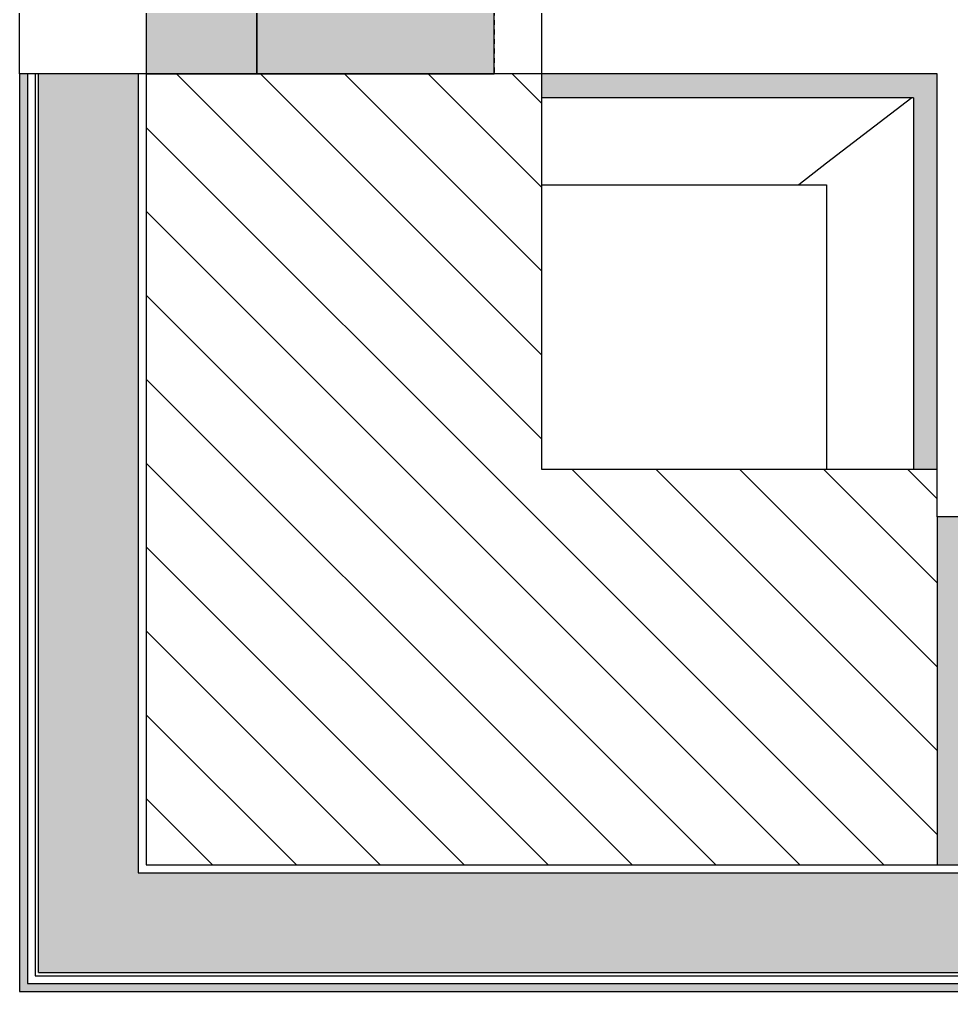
# Model space of a CAD drawing. Extents: x -5566 to 5867, y -120 to 4683.
# Drawn here: x -5015.5 to -4956.6, y 165 to 226.4 of the extents above; entities that cross this region are included whole.
import ezdxf

# ---------------------------------------------------------------- set-up
doc = ezdxf.new("R2010")
doc.units = 0
doc.linetypes.add('DASH', pattern=[0.6, 0.3, -0.3])
for name, color, linetype in [('A-GLAZ', 151, 'CONTINUOUS'), ('A-GLAZ-HDLN', 1, 'DASH'), ('A-WALL', 113, 'CONTINUOUS'), ('A-WALL-PATT', 111, 'CONTINUOUS'), ('I-WALL', 2, 'CONTINUOUS')]:
    doc.layers.add(name, color=color, linetype=linetype)
pattern_1 = [(315, (-4985, 4190.492), (2.6516504, 2.6516504), [])]
pattern_2 = [(270, (-4985, 4154.42), (121.444, -36.067), [0.168, -35.9]), (284.076, (-4971.506, 4172.458), (-0.000197, -36.066997), [8.773, -3486.506]), (284.076, (-4850.062, 4172.458), (-0.000197, -36.066997), [8.773, -3486.506]), (284.076, (-4728.619, 4172.458), (-0.000197, -36.066997), [8.773, -3486.506]), (284.076, (-4607.175, 4172.458), (-0.000197, -36.066997), [8.773, -3486.506]), (284.076, (-4485.731, 4172.458), (-0.000197, -36.066997), [8.773, -3486.506]), (284.076, (-4364.287, 4172.458), (-0.000197, -36.066997), [8.773, -3486.506]), (284.076, (-4242.844, 4172.458), (-0.000197, -36.066997), [8.773, -3486.506]), (295.046, (-4870.019, 4168.257), (1.8e-05, -36.067483), [15.268, -9738.336]), (295.046, (-4748.575, 4168.257), (1.8e-05, -36.067483), [15.268, -9738.336]), (295.046, (-4627.132, 4168.257), (1.8e-05, -36.067483), [15.268, -9738.336]), (295.046, (-4505.688, 4168.257), (2e-05, -36.067483), [15.268, -9738.336]), (295.046, (-4384.244, 4168.257), (2e-05, -36.067483), [15.268, -9738.336]), (295.046, (-4262.8, 4168.257), (2e-05, -36.067483), [15.268, -9738.336]), (295.046, (-4141.357, 4168.257), (2e-05, -36.067483), [15.268, -9738.336]), (295.046, (-4019.913, 4168.257), (2e-05, -36.067483), [15.268, -9738.336]), (295.046, (-3898.472, 4168.257), (2e-05, -36.067483), [15.268, -9738.336]), (295.046, (-3777.029, 4168.257), (2e-05, -36.067483), [15.268, -9738.336]), (295.046, (-3655.585, 4168.257), (2e-05, -36.067483), [15.268, -9738.336]), (295.046, (-3534.141, 4168.257), (2e-05, -36.067483), [15.268, -9738.336]), (295.046, (-3412.697, 4168.257), (2e-05, -36.067483), [15.268, -9738.336]), (295.046, (-3291.254, 4168.257), (2e-05, -36.067483), [15.268, -9738.336]), (295.046, (-3169.81, 4168.257), (2e-05, -36.067483), [15.268, -9738.336]), (295.046, (-3048.366, 4168.257), (2e-05, -36.067483), [15.268, -9738.336]), (295.046, (-2926.922, 4168.257), (2e-05, -36.067483), [15.268, -9738.336]), (295.046, (-2805.479, 4168.257), (2e-05, -36.067483), [15.268, -9738.336]), (295.046, (-2684.035, 4168.257), (2e-05, -36.067483), [15.268, -9738.336]), (295.046, (-2562.591, 4168.257), (2e-05, -36.067483), [15.268, -9738.336]), (295.046, (-2441.147, 4168.257), (1.8e-05, -36.067483), [15.268, -9738.336]), (295.046, (-2319.704, 4168.257), (1.8e-05, -36.067483), [15.268, -9738.336]), (295.046, (-2198.26, 4168.257), (1.8e-05, -36.067483), [15.268, -9738.336]), (295.046, (-2076.816, 4168.257), (1.8e-05, -36.067483), [15.268, -9738.336]), (295.046, (-1955.372, 4168.257), (1.8e-05, -36.067483), [15.268, -9738.336]), (295.046, (-1833.929, 4168.257), (1.8e-05, -36.067483), [15.268, -9738.336]), (295.046, (-1712.485, 4168.257), (1.8e-05, -36.067483), [15.268, -9738.336]), (295.046, (-1591.041, 4168.257), (1.8e-05, -36.067483), [15.268, -9738.336]), (295.046, (-1469.597, 4168.257), (1.8e-05, -36.067483), [15.268, -9738.336]), (295.046, (-1348.154, 4168.257), (1.8e-05, -36.067483), [15.268, -9738.336]), (295.046, (-1226.71, 4168.257), (1.8e-05, -36.067483), [15.268, -9738.336]), (295.046, (-1105.266, 4168.257), (1.8e-05, -36.067483), [15.268, -9738.336]), (295.046, (-983.822, 4168.257), (1.8e-05, -36.067483), [15.268, -9738.336]), (295.046, (-862.379, 4168.257), (1.8e-05, -36.067483), [15.268, -9738.336]), (322.435, (-4969.372, 4163.95), (0.00025, -36.06726), [14.83, -5960.331]), (322.435, (-4847.928, 4163.95), (0.00025, -36.06726), [14.83, -5960.331]), (322.435, (-4726.484, 4163.95), (0.00025, -36.06726), [14.83, -5960.331]), (322.435, (-4605.04, 4163.95), (0.00025, -36.06726), [14.83, -5960.331]), (322.435, (-4483.597, 4163.95), (0.00025, -36.06726), [14.83, -5960.331]), (322.435, (-4362.153, 4163.95), (0.00025, -36.06726), [14.83, -5960.331]), (322.435, (-4240.71, 4163.95), (0.00025, -36.06726), [14.83, -5960.331]), (322.435, (-4119.266, 4163.95), (0.00025, -36.06726), [14.83, -5960.331]), (322.435, (-3997.822, 4163.95), (0.00025, -36.06726), [14.83, -5960.331]), (322.435, (-3876.375, 4163.95), (0.00025, -36.06726), [14.83, -5960.331]), (322.435, (-3754.93, 4163.95), (0.00025, -36.06726), [14.83, -5960.331]), (322.435, (-3633.488, 4163.95), (0.00025, -36.06726), [14.83, -5960.331]), (322.435, (-3512.044, 4163.95), (0.00025, -36.06726), [14.83, -5960.331]), (322.435, (-3390.6, 4163.95), (0.00025, -36.06726), [14.83, -5960.331]), (322.435, (-3269.156, 4163.95), (0.00025, -36.06726), [14.83, -5960.331]), (322.435, (-3147.713, 4163.95), (0.00025, -36.06726), [14.83, -5960.331]), (322.435, (-3026.27, 4163.95), (0.00025, -36.06726), [14.83, -5960.331]), (322.435, (-2904.825, 4163.95), (0.00025, -36.06726), [14.83, -5960.331]), (322.435, (-2783.38, 4163.95), (0.00025, -36.06726), [14.83, -5960.331]), (322.435, (-2661.938, 4163.95), (0.00025, -36.06726), [14.83, -5960.331]), (322.435, (-2540.494, 4163.95), (0.00025, -36.06726), [14.83, -5960.331]), (322.435, (-2419.05, 4163.95), (0.00025, -36.06726), [14.83, -5960.331]), (322.435, (-2297.606, 4163.95), (0.00025, -36.06726), [14.83, -5960.331]), (322.435, (-2176.163, 4163.95), (0.00025, -36.06726), [14.83, -5960.331]), (322.435, (-2054.72, 4163.95), (0.00025, -36.06726), [14.83, -5960.331]), (322.435, (-1933.275, 4163.95), (0.00025, -36.06726), [14.83, -5960.331]), (322.435, (-1811.83, 4163.95), (0.00025, -36.06726), [14.83, -5960.331]), (322.435, (-1690.388, 4163.95), (0.00025, -36.06726), [14.83, -5960.331]), (322.435, (-1568.944, 4163.95), (0.00025, -36.06726), [14.83, -5960.331]), (322.435, (-1447.5, 4163.95), (0.00025, -36.06726), [14.83, -5960.331]), (322.435, (-1326.056, 4163.95), (0.00025, -36.06726), [14.83, -5960.331]), (322.435, (-1204.613, 4163.95), (0.00025, -36.06726), [14.83, -5960.331]), (322.435, (-1083.17, 4163.95), (0.00025, -36.06726), [14.83, -5960.331]), (322.435, (-961.725, 4163.95), (0.00025, -36.06726), [14.83, -5960.331]), (322.435, (-840.28, 4163.95), (0.00025, -36.06726), [14.83, -5960.331]), (322.435, (-718.838, 4163.95), (0.00025, -36.06726), [14.83, -5960.331]), (322.435, (-597.394, 4163.95), (0.00025, -36.06726), [14.83, -5960.331]), (322.435, (-475.95, 4163.95), (0.00025, -36.06726), [14.83, -5960.331]), (322.435, (-354.506, 4163.95), (0.00025, -36.06726), [14.83, -5960.331]), (337.062, (-4931.224, 4187.17), (0.00043, -36.0671), [27.618, -5247.246]), (337.062, (-4809.78, 4187.17), (0.00043, -36.0671), [27.618, -5247.246]), (337.062, (-4688.337, 4187.17), (0.00043, -36.0671), [27.618, -5247.246]), (337.062, (-4566.893, 4187.17), (0.00043, -36.0671), [27.618, -5247.246]), (337.062, (-4445.45, 4187.17), (0.00043, -36.0671), [27.618, -5247.246]), (337.062, (-4324.006, 4187.17), (0.00043, -36.0671), [27.618, -5247.246]), (337.062, (-4202.562, 4187.17), (0.00043, -36.0671), [27.618, -5247.246]), (337.062, (-4081.118, 4187.17), (0.00043, -36.0671), [27.618, -5247.246]), (337.062, (-3959.675, 4187.17), (0.00043, -36.0671), [27.618, -5247.246]), (337.062, (-3838.225, 4187.17), (0.00043, -36.0671), [27.618, -5247.246]), (337.062, (-3716.782, 4187.17), (0.00043, -36.0671), [27.618, -5247.246]), (337.062, (-3595.338, 4187.17), (0.00043, -36.0671), [27.618, -5247.246]), (337.062, (-3473.894, 4187.17), (0.00043, -36.0671), [27.618, -5247.246]), (337.062, (-3352.45, 4187.17), (0.00043, -36.0671), [27.618, -5247.246]), (337.062, (-3231.007, 4187.17), (0.00043, -36.0671), [27.618, -5247.246]), (337.062, (-3109.563, 4187.17), (0.00043, -36.0671), [27.618, -5247.246]), (337.062, (-2988.12, 4187.17), (0.00043, -36.0671), [27.618, -5247.246]), (337.062, (-2866.675, 4187.17), (0.00043, -36.0671), [27.618, -5247.246]), (337.062, (-2745.232, 4187.17), (0.00043, -36.0671), [27.618, -5247.246]), (337.062, (-2623.788, 4187.17), (0.00043, -36.0671), [27.618, -5247.246]), (337.062, (-2502.344, 4187.17), (0.00043, -36.0671), [27.618, -5247.246]), (337.062, (-2380.9, 4187.17), (0.00043, -36.0671), [27.618, -5247.246]), (337.062, (-2259.457, 4187.17), (0.00043, -36.0671), [27.618, -5247.246]), (337.062, (-2138.013, 4187.17), (0.00043, -36.0671), [27.618, -5247.246]), (337.062, (-2016.57, 4187.17), (0.00043, -36.0671), [27.618, -5247.246]), (337.062, (-1895.125, 4187.17), (0.00043, -36.0671), [27.618, -5247.246]), (337.062, (-1773.682, 4187.17), (0.00043, -36.0671), [27.618, -5247.246]), (337.062, (-1652.238, 4187.17), (0.00043, -36.0671), [27.618, -5247.246]), (337.062, (-1530.794, 4187.17), (0.00043, -36.0671), [27.618, -5247.246]), (337.062, (-1409.35, 4187.17), (0.00043, -36.0671), [27.618, -5247.246]), (337.062, (-1287.907, 4187.17), (0.00043, -36.0671), [27.618, -5247.246]), (337.062, (-1166.463, 4187.17), (0.00043, -36.0671), [27.618, -5247.246]), (337.062, (-1045.02, 4187.17), (0.00043, -36.0671), [27.618, -5247.246]), (337.062, (-923.575, 4187.17), (0.00043, -36.0671), [27.618, -5247.246]), (337.062, (-802.132, 4187.17), (0.00043, -36.0671), [27.618, -5247.246]), (337.062, (-680.688, 4187.17), (0.00043, -36.0671), [27.618, -5247.246]), (337.062, (-559.244, 4187.17), (0.00043, -36.0671), [27.618, -5247.246]), (337.062, (-437.8, 4187.17), (0.00043, -36.0671), [27.618, -5247.246]), (337.062, (-316.357, 4187.17), (0.00043, -36.0671), [27.618, -5247.246]), (337.062, (-194.913, 4187.17), (0.00043, -36.0671), [27.618, -5247.246]), (344.891, (-4881.59, 4171.38), (121.44408, -0.00015), [11.984, -1371.73]), (344.891, (-4881.59, 4135.31), (121.44408, -0.00015), [11.984, -1371.73]), (344.891, (-4881.59, 4099.244), (121.44408, -0.00015), [11.984, -1371.73]), (344.891, (-4881.59, 4063.176), (121.44408, -0.00015), [11.984, -1371.73]), (344.891, (-4881.59, 4027.11), (121.44408, -0.00015), [11.984, -1371.73]), (344.891, (-4881.59, 3991.042), (121.44408, -0.00015), [11.984, -1371.73]), (344.891, (-4881.59, 3954.975), (121.44408, -0.00015), [11.984, -1371.73]), (344.891, (-4881.59, 3918.908), (121.44408, -0.00015), [11.984, -1371.73]), (344.891, (-4881.59, 3882.84), (121.44408, -0.00015), [11.984, -1371.73]), (344.891, (-4881.59, 3846.773), (121.44408, -0.00015), [11.984, -1371.73]), (353.253, (-4905.789, 4176.406), (121.444176, 0.00109), [24.369, -15017.395]), (353.253, (-4905.789, 4140.339), (121.444176, 0.00109), [24.369, -15017.395]), (353.253, (-4905.789, 4104.271), (121.444176, 0.00109), [24.369, -15017.395]), (353.253, (-4905.789, 4068.204), (121.444176, 0.00109), [24.369, -15017.395]), (353.253, (-4905.789, 4032.137), (121.444176, 0.00109), [24.369, -15017.395]), (353.253, (-4905.789, 3996.069), (121.444176, 0.00109), [24.369, -15017.395]), (353.253, (-4905.789, 3960.002), (121.444176, 0.00109), [24.369, -15017.395]), (353.253, (-4905.789, 3923.935), (121.444176, 0.00109), [24.369, -15017.395]), (353.253, (-4905.789, 3887.868), (121.444176, 0.00109), [24.369, -15017.395]), (353.253, (-4905.789, 3851.801), (121.444176, 0.00109), [24.369, -15017.395]), (353.253, (-4905.789, 3815.734), (121.444176, 0.00109), [24.369, -15017.395]), (353.253, (-4905.789, 3779.666), (121.444176, 0.00109), [24.369, -15017.395]), (353.253, (-4905.789, 3743.599), (121.444176, 0.00109), [24.369, -15017.395]), (353.253, (-4905.789, 3707.532), (121.444176, 0.00109), [24.369, -15017.395]), (353.253, (-4905.789, 3671.464), (121.444176, 0.00109), [24.369, -15017.395]), (353.253, (-4905.789, 3635.397), (121.444176, 0.00109), [24.369, -15017.395]), (353.253, (-4905.789, 3599.329), (121.444176, 0.00109), [24.369, -15017.395]), (353.253, (-4905.789, 3563.262), (121.444176, 0.00109), [24.369, -15017.395]), (353.253, (-4905.789, 3527.195), (121.444176, 0.00109), [24.369, -15017.395]), (353.253, (-4905.789, 3491.128), (121.444176, 0.00109), [24.369, -15017.395]), (353.253, (-4905.789, 3455.061), (121.444176, 0.00109), [24.369, -15017.395]), (353.253, (-4905.789, 3418.994), (121.444176, 0.00109), [24.369, -15017.395]), (353.253, (-4905.789, 3382.926), (121.444176, 0.00109), [24.369, -15017.395]), (353.253, (-4905.789, 3346.859), (121.444176, 0.00109), [24.369, -15017.395]), (353.253, (-4905.789, 3310.791), (121.444176, 0.00109), [24.369, -15017.395]), (353.253, (-4905.789, 3274.724), (121.444176, 0.00109), [24.369, -15017.395]), (353.253, (-4905.789, 3238.657), (121.444176, 0.00109), [24.369, -15017.395]), (353.253, (-4905.789, 3202.589), (121.444176, 0.00109), [24.369, -15017.395]), (353.253, (-4905.789, 3166.522), (121.444176, 0.00109), [24.369, -15017.395]), (353.253, (-4905.789, 3130.455), (121.444176, 0.00109), [24.369, -15017.395]), (353.253, (-4905.789, 3094.389), (121.444176, 0.00109), [24.369, -15017.395]), (353.253, (-4905.789, 3058.323), (121.444176, 0.00109), [24.369, -15017.395]), (353.253, (-4905.789, 3022.257), (121.444176, 0.00109), [24.369, -15017.395]), (353.253, (-4905.789, 2986.191), (121.444176, 0.00109), [24.369, -15017.395]), (353.253, (-4905.789, 2950.114), (121.444176, 0.00109), [24.369, -15017.395]), (353.253, (-4905.789, 2914.048), (121.444176, 0.00109), [24.369, -15017.395]), (353.253, (-4905.789, 2877.982), (121.444176, 0.00109), [24.369, -15017.395]), (353.253, (-4905.789, 2841.915), (121.444176, 0.00109), [24.369, -15017.395]), (353.253, (-4905.789, 2805.849), (121.444176, 0.00109), [24.369, -15017.395]), (353.253, (-4905.789, 2769.783), (121.444176, 0.00109), [24.369, -15017.395]), (353.253, (-4905.789, 2733.717), (121.444176, 0.00109), [24.369, -15017.395]), (353.253, (-4905.789, 2697.651), (121.444176, 0.00109), [24.369, -15017.395]), (353.253, (-4905.789, 2661.585), (121.444176, 0.00109), [24.369, -15017.395]), (353.253, (-4905.789, 2625.508), (121.444176, 0.00109), [24.369, -15017.395]), (353.253, (-4905.789, 2589.442), (121.444176, 0.00109), [24.369, -15017.395]), (353.253, (-4905.789, 2553.376), (121.444176, 0.00109), [24.369, -15017.395]), (353.253, (-4905.789, 2517.31), (121.444176, 0.00109), [24.369, -15017.395]), (353.253, (-4905.789, 2481.244), (121.444176, 0.00109), [24.369, -15017.395]), (353.253, (-4905.789, 2445.178), (121.444176, 0.00109), [24.369, -15017.395]), (353.858, (-4957.617, 4190.009), (121.44305, -0.00055), [26.545, -8401.447]), (353.858, (-4957.617, 4153.942), (121.44305, -0.00055), [26.545, -8401.447]), (353.858, (-4957.617, 4117.874), (121.44305, -0.00055), [26.545, -8401.447]), (353.858, (-4957.617, 4081.808), (121.44305, -0.00055), [26.545, -8401.447]), (353.858, (-4957.617, 4045.739), (121.44305, -0.00055), [26.545, -8401.447]), (353.858, (-4957.617, 4009.672), (121.44305, -0.00055), [26.545, -8401.447]), (353.858, (-4957.617, 3973.605), (121.44305, -0.00055), [26.545, -8401.447]), (353.858, (-4957.617, 3937.538), (121.44305, -0.00055), [26.545, -8401.447]), (353.858, (-4957.617, 3901.471), (121.44305, -0.00055), [26.545, -8401.447]), (353.858, (-4957.617, 3865.403), (121.44305, -0.00055), [26.545, -8401.447]), (353.858, (-4957.617, 3829.336), (121.44305, -0.00055), [26.545, -8401.447]), (353.858, (-4957.617, 3793.269), (121.44305, -0.00055), [26.545, -8401.447]), (353.858, (-4957.617, 3757.202), (121.44305, -0.00055), [26.545, -8401.447]), (353.858, (-4957.617, 3721.135), (121.44305, -0.00055), [26.545, -8401.447]), (353.858, (-4957.617, 3685.068), (121.44305, -0.00055), [26.545, -8401.447]), (353.858, (-4957.617, 3648.999), (121.44305, -0.00055), [26.545, -8401.447]), (353.858, (-4957.617, 3612.932), (121.44305, -0.00055), [26.545, -8401.447]), (353.858, (-4957.617, 3576.865), (121.44305, -0.00055), [26.545, -8401.447]), (353.858, (-4957.617, 3540.798), (121.44305, -0.00055), [26.545, -8401.447]), (353.858, (-4957.617, 3504.731), (121.44305, -0.00055), [26.545, -8401.447]), (353.858, (-4957.617, 3468.663), (121.44305, -0.00055), [26.545, -8401.447]), (353.858, (-4957.617, 3432.596), (121.44305, -0.00055), [26.545, -8401.447]), (353.858, (-4957.617, 3396.529), (121.44305, -0.00055), [26.545, -8401.447]), (353.858, (-4957.617, 3360.462), (121.44305, -0.00055), [26.545, -8401.447]), (353.858, (-4957.617, 3324.395), (121.44305, -0.00055), [26.545, -8401.447]), (186.142, (-4931.224, 4157.747), (-8e-05, -36.06704), [26.545, -8401.447]), (186.142, (-4809.78, 4157.747), (-8e-05, -36.06704), [26.545, -8401.447]), (186.142, (-4688.337, 4157.747), (-8e-05, -36.06704), [26.545, -8401.447]), (186.142, (-4566.893, 4157.747), (-8e-05, -36.06704), [26.545, -8401.447]), (186.142, (-4445.45, 4157.747), (-8e-05, -36.06704), [26.545, -8401.447]), (186.142, (-4324.006, 4157.747), (-8e-05, -36.06704), [26.545, -8401.447]), (186.142, (-4202.562, 4157.747), (-8e-05, -36.06704), [26.545, -8401.447]), (186.142, (-4081.118, 4157.747), (-8e-05, -36.06704), [26.545, -8401.447]), (186.142, (-3959.675, 4157.747), (-8e-05, -36.06704), [26.545, -8401.447]), (186.142, (-3838.225, 4157.747), (-8e-05, -36.06704), [26.545, -8401.447]), (186.142, (-3716.782, 4157.747), (-8e-05, -36.06704), [26.545, -8401.447]), (186.142, (-3595.338, 4157.747), (-8e-05, -36.06704), [26.545, -8401.447]), (186.142, (-3473.894, 4157.747), (-8e-05, -36.06704), [26.545, -8401.447]), (186.142, (-3352.45, 4157.747), (-8e-05, -36.06704), [26.545, -8401.447]), (186.142, (-3231.007, 4157.747), (-8e-05, -36.06704), [26.545, -8401.447]), (186.142, (-3109.563, 4157.747), (-8e-05, -36.06704), [26.545, -8401.447]), (186.142, (-2988.12, 4157.747), (-8e-05, -36.06704), [26.545, -8401.447]), (186.142, (-2866.675, 4157.747), (-8e-05, -36.06704), [26.545, -8401.447]), (186.142, (-2745.232, 4157.747), (-8e-05, -36.06704), [26.545, -8401.447]), (186.142, (-2623.788, 4157.747), (-8e-05, -36.06704), [26.545, -8401.447]), (186.142, (-2502.344, 4157.747), (-8e-05, -36.06704), [26.545, -8401.447]), (186.142, (-2380.9, 4157.747), (-8e-05, -36.06704), [26.545, -8401.447]), (186.142, (-2259.457, 4157.747), (-8e-05, -36.06704), [26.545, -8401.447]), (186.142, (-2138.013, 4157.747), (-8e-05, -36.06704), [26.545, -8401.447]), (186.142, (-2016.57, 4157.747), (-8e-05, -36.06704), [26.545, -8401.447]), (186.142, (-1895.125, 4157.747), (-8e-05, -36.06704), [26.545, -8401.447]), (186.142, (-1773.682, 4157.747), (-8e-05, -36.06704), [26.545, -8401.447]), (186.142, (-1652.238, 4157.747), (-8e-05, -36.06704), [26.545, -8401.447]), (186.142, (-1530.794, 4157.747), (-8e-05, -36.06704), [26.545, -8401.447]), (186.142, (-1409.35, 4157.747), (-8e-05, -36.06704), [26.545, -8401.447]), (186.142, (-1287.907, 4157.747), (-8e-05, -36.06704), [26.545, -8401.447]), (186.142, (-1166.463, 4157.747), (-8e-05, -36.06704), [26.545, -8401.447]), (186.142, (-1045.02, 4157.747), (-8e-05, -36.06704), [26.545, -8401.447]), (186.142, (-923.575, 4157.747), (-8e-05, -36.06704), [26.545, -8401.447]), (186.142, (-802.132, 4157.747), (-8e-05, -36.06704), [26.545, -8401.447]), (186.142, (-680.688, 4157.747), (-8e-05, -36.06704), [26.545, -8401.447]), (186.142, (-559.244, 4157.747), (-8e-05, -36.06704), [26.545, -8401.447]), (186.142, (-437.8, 4157.747), (-8e-05, -36.06704), [26.545, -8401.447]), (186.142, (-316.357, 4157.747), (-8e-05, -36.06704), [26.545, -8401.447]), (186.142, (-194.913, 4157.747), (-8e-05, -36.06704), [26.545, -8401.447]), (186.142, (-73.47, 4157.747), (-8e-05, -36.06704), [26.545, -8401.447]), (186.142, (47.975, 4157.747), (-8e-05, -36.06704), [26.545, -8401.447]), (186.142, (169.418, 4157.747), (-8e-05, -36.06704), [26.545, -8401.447]), (186.142, (290.862, 4157.747), (-8e-05, -36.06704), [26.545, -8401.447]), (186.142, (412.306, 4157.747), (-8e-05, -36.06704), [26.545, -8401.447]), (186.142, (533.75, 4157.747), (-8e-05, -36.06704), [26.545, -8401.447]), (186.142, (655.193, 4157.747), (-8e-05, -36.06704), [26.545, -8401.447]), (186.142, (776.637, 4157.747), (-8e-05, -36.06704), [26.545, -8401.447]), (186.142, (898.08, 4157.747), (-8e-05, -36.06704), [26.545, -8401.447]), (186.142, (1019.525, 4157.747), (-8e-05, -36.06704), [26.545, -8401.447]), (186.142, (1140.968, 4157.747), (-8e-05, -36.06704), [26.545, -8401.447]), (186.142, (1262.412, 4157.747), (-8e-05, -36.06704), [26.545, -8401.447]), (186.142, (1383.856, 4157.747), (-8e-05, -36.06704), [26.545, -8401.447]), (186.142, (1505.3, 4157.747), (-8e-05, -36.06704), [26.545, -8401.447]), (186.142, (1626.743, 4157.747), (-8e-05, -36.06704), [26.545, -8401.447]), (186.142, (1748.187, 4157.747), (-8e-05, -36.06704), [26.545, -8401.447]), (186.142, (1869.63, 4157.747), (-8e-05, -36.06704), [26.545, -8401.447]), (186.142, (1991.075, 4157.747), (-8e-05, -36.06704), [26.545, -8401.447]), (186.142, (2112.518, 4157.747), (-8e-05, -36.06704), [26.545, -8401.447]), (186.142, (2233.962, 4157.747), (-8e-05, -36.06704), [26.545, -8401.447]), (186.142, (2355.406, 4157.747), (-8e-05, -36.06704), [26.545, -8401.447]), (186.142, (2476.85, 4157.747), (-8e-05, -36.06704), [26.545, -8401.447]), (186.142, (2598.293, 4157.747), (-8e-05, -36.06704), [26.545, -8401.447]), (186.142, (2719.737, 4157.747), (-8e-05, -36.06704), [26.545, -8401.447]), (186.142, (2841.18, 4157.747), (-8e-05, -36.06704), [26.545, -8401.447]), (186.142, (2962.625, 4157.747), (-8e-05, -36.06704), [26.545, -8401.447]), (186.142, (3084.068, 4157.747), (-8e-05, -36.06704), [26.545, -8401.447]), (186.142, (3205.512, 4157.747), (-8e-05, -36.06704), [26.545, -8401.447]), (186.142, (3326.956, 4157.747), (-8e-05, -36.06704), [26.545, -8401.447]), (186.747, (-4881.59, 4171.38), (-0.00068, -36.06686), [24.37, -15017.395]), (186.747, (-4760.147, 4171.38), (-0.00068, -36.06686), [24.37, -15017.395]), (186.747, (-4638.703, 4171.38), (-0.00068, -36.06686), [24.37, -15017.395]), (186.747, (-4517.26, 4171.38), (-0.00068, -36.06686), [24.37, -15017.395]), (186.747, (-4395.815, 4171.38), (-0.00068, -36.06686), [24.37, -15017.395]), (186.747, (-4274.372, 4171.38), (-0.00068, -36.06686), [24.37, -15017.395]), (186.747, (-4152.928, 4171.38), (-0.00068, -36.06686), [24.37, -15017.395]), (186.747, (-4031.484, 4171.38), (-0.00068, -36.06686), [24.37, -15017.395]), (186.747, (-3910.04, 4171.38), (-0.00068, -36.06686), [24.37, -15017.395]), (186.747, (-3788.6, 4171.38), (-0.00068, -36.06686), [24.37, -15017.395]), (186.747, (-3667.157, 4171.38), (-0.00068, -36.06686), [24.37, -15017.395]), (186.747, (-3545.713, 4171.38), (-0.00068, -36.06686), [24.37, -15017.395]), (186.747, (-3424.27, 4171.38), (-0.00068, -36.06686), [24.37, -15017.395]), (186.747, (-3302.826, 4171.38), (-0.00068, -36.06686), [24.37, -15017.395]), (186.747, (-3181.382, 4171.38), (-0.00068, -36.06686), [24.37, -15017.395]), (186.747, (-3059.938, 4171.38), (-0.00068, -36.06686), [24.37, -15017.395]), (186.747, (-2938.495, 4171.38), (-0.00068, -36.06686), [24.37, -15017.395]), (186.747, (-2817.05, 4171.38), (-0.00068, -36.06686), [24.37, -15017.395]), (186.747, (-2695.607, 4171.38), (-0.00068, -36.06686), [24.37, -15017.395]), (186.747, (-2574.163, 4171.38), (-0.00068, -36.06686), [24.37, -15017.395]), (186.747, (-2452.72, 4171.38), (-0.00068, -36.06686), [24.37, -15017.395]), (186.747, (-2331.276, 4171.38), (-0.00068, -36.06686), [24.37, -15017.395]), (186.747, (-2209.832, 4171.38), (-0.00068, -36.06686), [24.37, -15017.395]), (186.747, (-2088.388, 4171.38), (-0.00068, -36.06686), [24.37, -15017.395]), (186.747, (-1966.945, 4171.38), (-0.00068, -36.06686), [24.37, -15017.395]), (186.747, (-1845.5, 4171.38), (-0.00068, -36.06686), [24.37, -15017.395]), (186.747, (-1724.057, 4171.38), (-0.00068, -36.06686), [24.37, -15017.395]), (186.747, (-1602.613, 4171.38), (-0.00068, -36.06686), [24.37, -15017.395]), (186.747, (-1481.17, 4171.38), (-0.00068, -36.06686), [24.37, -15017.395]), (186.747, (-1359.726, 4171.38), (-0.00068, -36.06686), [24.37, -15017.395]), (186.747, (-1238.282, 4171.38), (-0.00068, -36.06686), [24.37, -15017.395]), (186.747, (-1116.838, 4171.38), (-0.00068, -36.06686), [24.37, -15017.395]), (186.747, (-995.395, 4171.38), (-0.00068, -36.06686), [24.37, -15017.395]), (186.747, (-873.95, 4171.38), (-0.00068, -36.06686), [24.37, -15017.395]), (186.747, (-752.507, 4171.38), (-0.00068, -36.06686), [24.37, -15017.395]), (186.747, (-631.063, 4171.38), (-0.00068, -36.06686), [24.37, -15017.395]), (186.747, (-509.62, 4171.38), (-0.00068, -36.06686), [24.37, -15017.395]), (186.747, (-388.176, 4171.38), (-0.00068, -36.06686), [24.37, -15017.395]), (186.747, (-266.732, 4171.38), (-0.00068, -36.06686), [24.37, -15017.395]), (186.747, (-145.288, 4171.38), (-0.00068, -36.06686), [24.37, -15017.395]), (186.747, (-23.845, 4171.38), (-0.00068, -36.06686), [24.37, -15017.395]), (186.747, (97.6, 4171.38), (-0.00068, -36.06686), [24.37, -15017.395]), (186.747, (219.043, 4171.38), (-0.00068, -36.06686), [24.37, -15017.395]), (186.747, (340.487, 4171.38), (-0.00068, -36.06686), [24.37, -15017.395]), (186.747, (461.93, 4171.38), (-0.00068, -36.06686), [24.37, -15017.395]), (186.747, (583.374, 4171.38), (-0.00068, -36.06686), [24.37, -15017.395]), (186.747, (704.818, 4171.38), (-0.00068, -36.06686), [24.37, -15017.395]), (186.747, (826.262, 4171.38), (-0.00068, -36.06686), [24.37, -15017.395]), (186.747, (947.705, 4171.38), (-0.00068, -36.06686), [24.37, -15017.395]), (186.747, (1069.15, 4171.38), (-0.00068, -36.06686), [24.37, -15017.395]), (186.747, (1190.593, 4171.38), (-0.00068, -36.06686), [24.37, -15017.395]), (186.747, (1312.037, 4171.38), (-0.00068, -36.06686), [24.37, -15017.395]), (186.747, (1433.48, 4171.38), (-0.00068, -36.06686), [24.37, -15017.395]), (186.747, (1554.924, 4171.38), (-0.00068, -36.06686), [24.37, -15017.395]), (186.747, (1676.368, 4171.38), (-0.00068, -36.06686), [24.37, -15017.395]), (186.747, (1797.812, 4171.38), (-0.00068, -36.06686), [24.37, -15017.395]), (186.747, (1919.255, 4171.38), (-0.00068, -36.06686), [24.37, -15017.395]), (186.747, (2040.7, 4171.38), (-0.00068, -36.06686), [24.37, -15017.395]), (186.747, (2162.143, 4171.38), (-0.00068, -36.06686), [24.37, -15017.395]), (186.747, (2283.587, 4171.38), (-0.00068, -36.06686), [24.37, -15017.395]), (186.747, (2405.03, 4171.38), (-0.00068, -36.06686), [24.37, -15017.395]), (186.747, (2526.474, 4171.38), (-0.00068, -36.06686), [24.37, -15017.395]), (186.747, (2647.918, 4171.38), (-0.00068, -36.06686), [24.37, -15017.395]), (186.747, (2769.362, 4171.38), (-0.00068, -36.06686), [24.37, -15017.395]), (186.747, (2890.805, 4171.38), (-0.00068, -36.06686), [24.37, -15017.395]), (186.747, (3012.25, 4171.38), (-0.00068, -36.06686), [24.37, -15017.395]), (186.747, (3133.693, 4171.38), (-0.00068, -36.06686), [24.37, -15017.395]), (186.747, (3255.137, 4171.38), (-0.00068, -36.06686), [24.37, -15017.395]), (186.747, (3376.58, 4171.38), (-0.00068, -36.06686), [24.37, -15017.395]), (186.747, (3498.024, 4171.38), (-0.00068, -36.06686), [24.37, -15017.395]), (186.747, (3619.468, 4171.38), (-0.00068, -36.06686), [24.37, -15017.395]), (186.747, (3740.912, 4171.38), (-0.00068, -36.06686), [24.37, -15017.395]), (186.747, (3862.355, 4171.38), (-0.00068, -36.06686), [24.37, -15017.395]), (186.747, (3983.8, 4171.38), (-0.00068, -36.06686), [24.37, -15017.395]), (186.747, (4105.243, 4171.38), (-0.00068, -36.06686), [24.37, -15017.395]), (186.747, (4226.687, 4171.38), (-0.00068, -36.06686), [24.37, -15017.395]), (186.747, (4348.13, 4171.38), (-0.00068, -36.06686), [24.37, -15017.395]), (186.747, (4469.574, 4171.38), (-0.00068, -36.06686), [24.37, -15017.395]), (186.747, (4591.018, 4171.38), (-0.00068, -36.06686), [24.37, -15017.395]), (186.747, (4712.462, 4171.38), (-0.00068, -36.06686), [24.37, -15017.395]), (186.747, (4833.905, 4171.38), (-0.00068, -36.06686), [24.37, -15017.395]), (186.747, (4955.35, 4171.38), (-0.00068, -36.06686), [24.37, -15017.395]), (186.747, (5076.793, 4171.38), (-0.00068, -36.06686), [24.37, -15017.395]), (186.747, (5198.237, 4171.38), (-0.00068, -36.06686), [24.37, -15017.395]), (186.747, (5319.68, 4171.38), (-0.00068, -36.06686), [24.37, -15017.395]), (186.747, (5441.124, 4171.38), (-0.00068, -36.06686), [24.37, -15017.395]), (186.747, (5562.568, 4171.38), (-0.00068, -36.06686), [24.37, -15017.395]), (186.747, (5684.012, 4171.38), (-0.00068, -36.06686), [24.37, -15017.395]), (186.747, (5805.455, 4171.38), (-0.00068, -36.06686), [24.37, -15017.395]), (186.747, (5926.91, 4171.38), (-0.00068, -36.06686), [24.37, -15017.395]), (186.747, (6048.354, 4171.38), (-0.00068, -36.06686), [24.37, -15017.395]), (186.747, (6169.797, 4171.38), (-0.00068, -36.06686), [24.37, -15017.395]), (186.747, (6291.24, 4171.38), (-0.00068, -36.06686), [24.369, -15017.395]), (186.747, (6412.685, 4171.38), (-0.00068, -36.06686), [24.369, -15017.395]), (186.747, (6534.13, 4171.38), (-0.00068, -36.06686), [24.369, -15017.395]), (186.747, (6655.572, 4171.38), (-0.00068, -36.06686), [24.369, -15017.395]), (186.747, (6777.016, 4171.38), (-0.00068, -36.06686), [24.369, -15017.395]), (186.747, (6898.46, 4171.38), (-0.00068, -36.06686), [24.369, -15017.395]), (186.747, (7019.904, 4171.38), (-0.00068, -36.06686), [24.369, -15017.395]), (186.747, (7141.347, 4171.38), (-0.00068, -36.06686), [24.369, -15017.395]), (186.747, (7262.79, 4171.38), (-0.00068, -36.06686), [24.369, -15017.395]), (186.747, (7384.235, 4171.38), (-0.00068, -36.06686), [24.369, -15017.395]), (186.747, (7505.68, 4171.38), (-0.00068, -36.06686), [24.369, -15017.395]), (186.747, (7627.122, 4171.38), (-0.00068, -36.06686), [24.369, -15017.395]), (186.747, (7748.566, 4171.38), (-0.00068, -36.06686), [24.369, -15017.395]), (186.747, (7870.01, 4171.38), (-0.00068, -36.06686), [24.369, -15017.395]), (186.747, (7991.454, 4171.38), (-0.00068, -36.06686), [24.369, -15017.395]), (186.747, (8112.897, 4171.38), (-0.00068, -36.06686), [24.369, -15017.395]), (186.747, (8234.34, 4171.38), (-0.00068, -36.06686), [24.369, -15017.395]), (186.747, (8355.785, 4171.38), (-0.00068, -36.06686), [24.369, -15017.395]), (186.747, (8477.23, 4171.38), (-0.00068, -36.06686), [24.369, -15017.395]), (186.747, (8598.672, 4171.38), (-0.00068, -36.06686), [24.369, -15017.395]), (186.747, (8720.116, 4171.38), (-0.00068, -36.06686), [24.369, -15017.395]), (186.747, (8841.56, 4171.38), (-0.00068, -36.06686), [24.369, -15017.395]), (186.747, (8963.004, 4171.38), (-0.00068, -36.06686), [24.369, -15017.395]), (186.747, (9084.447, 4171.38), (-0.000676, -36.06686), [24.369, -15017.395]), (186.747, (9205.89, 4171.38), (-0.000676, -36.06686), [24.369, -15017.395]), (186.747, (9327.335, 4171.38), (-0.000676, -36.06686), [24.369, -15017.395]), (186.747, (9448.78, 4171.38), (-0.000676, -36.06686), [24.369, -15017.395]), (186.747, (9570.222, 4171.38), (-0.000676, -36.06686), [24.369, -15017.395]), (186.747, (9691.666, 4171.38), (-0.000676, -36.06686), [24.369, -15017.395]), (186.747, (9813.11, 4171.38), (-0.000676, -36.06686), [24.369, -15017.395]), (186.747, (9934.554, 4171.38), (-0.000676, -36.06686), [24.369, -15017.395]), (195.109, (-4870.02, 4176.66), (2e-05, -36.06676), [11.984, -1371.73]), (195.109, (-4748.575, 4176.66), (2e-05, -36.06676), [11.984, -1371.73]), (195.109, (-4627.132, 4176.66), (2e-05, -36.06676), [11.984, -1371.73]), (195.109, (-4505.688, 4176.66), (2e-05, -36.06676), [11.984, -1371.73]), (195.109, (-4384.244, 4176.66), (2e-05, -36.06676), [11.984, -1371.73]), (195.109, (-4262.8, 4176.66), (2e-05, -36.06676), [11.984, -1371.73]), (195.109, (-4141.357, 4176.66), (2e-05, -36.06676), [11.984, -1371.73]), (195.109, (-4019.913, 4176.66), (2e-05, -36.06676), [11.984, -1371.73]), (195.109, (-3898.472, 4176.66), (2e-05, -36.06676), [11.984, -1371.73]), (195.109, (-3777.03, 4176.66), (2e-05, -36.06676), [11.984, -1371.73]), (195.109, (-3655.585, 4176.66), (2e-05, -36.06676), [11.984, -1371.73]), (202.938, (-4905.79, 4168.51), (-0.00043, -36.0671), [27.618, -5247.246]), (202.938, (-4784.346, 4168.51), (-0.00043, -36.0671), [27.618, -5247.246]), (202.938, (-4662.902, 4168.51), (-0.00043, -36.0671), [27.618, -5247.246]), (202.938, (-4541.458, 4168.51), (-0.00043, -36.0671), [27.618, -5247.246]), (202.938, (-4420.014, 4168.51), (-0.00043, -36.0671), [27.618, -5247.246]), (202.938, (-4298.57, 4168.51), (-0.00043, -36.0671), [27.618, -5247.246]), (202.938, (-4177.127, 4168.51), (-0.00043, -36.0671), [27.618, -5247.246]), (202.938, (-4055.683, 4168.51), (-0.00043, -36.0671), [27.618, -5247.246]), (202.938, (-3934.24, 4168.51), (-0.00043, -36.0671), [27.618, -5247.246]), (202.938, (-3812.792, 4168.51), (-0.00043, -36.0671), [27.618, -5247.246]), (202.938, (-3691.35, 4168.51), (-0.00043, -36.0671), [27.618, -5247.246]), (202.938, (-3569.905, 4168.51), (-0.00043, -36.0671), [27.618, -5247.246]), (202.938, (-3448.46, 4168.51), (-0.00043, -36.0671), [27.618, -5247.246]), (202.938, (-3327.017, 4168.51), (-0.00043, -36.0671), [27.618, -5247.246]), (202.938, (-3205.574, 4168.51), (-0.00043, -36.0671), [27.618, -5247.246]), (202.938, (-3084.13, 4168.51), (-0.00043, -36.0671), [27.618, -5247.246]), (202.938, (-2962.686, 4168.51), (-0.00043, -36.0671), [27.618, -5247.246]), (202.938, (-2841.242, 4168.51), (-0.00043, -36.0671), [27.618, -5247.246]), (202.938, (-2719.8, 4168.51), (-0.00043, -36.0671), [27.618, -5247.246]), (202.938, (-2598.355, 4168.51), (-0.00043, -36.0671), [27.618, -5247.246]), (202.938, (-2476.91, 4168.51), (-0.00043, -36.0671), [27.618, -5247.246]), (202.938, (-2355.467, 4168.51), (-0.00043, -36.0671), [27.618, -5247.246]), (202.938, (-2234.024, 4168.51), (-0.00043, -36.0671), [27.618, -5247.246]), (202.938, (-2112.58, 4168.51), (-0.00043, -36.0671), [27.618, -5247.246]), (202.938, (-1991.136, 4168.51), (-0.00043, -36.0671), [27.618, -5247.246]), (202.938, (-1869.692, 4168.51), (-0.00043, -36.0671), [27.618, -5247.246]), (202.938, (-1748.25, 4168.51), (-0.00043, -36.0671), [27.618, -5247.246]), (202.938, (-1626.805, 4168.51), (-0.00043, -36.0671), [27.618, -5247.246]), (202.938, (-1505.36, 4168.51), (-0.00043, -36.0671), [27.618, -5247.246]), (202.938, (-1383.917, 4168.51), (-0.00043, -36.0671), [27.618, -5247.246]), (202.938, (-1262.474, 4168.51), (-0.00043, -36.0671), [27.618, -5247.246]), (202.938, (-1141.03, 4168.51), (-0.00043, -36.0671), [27.618, -5247.246]), (202.938, (-1019.586, 4168.51), (-0.00043, -36.0671), [27.618, -5247.246]), (202.938, (-898.142, 4168.51), (-0.00043, -36.0671), [27.618, -5247.246]), (202.938, (-776.7, 4168.51), (-0.00043, -36.0671), [27.618, -5247.246]), (202.938, (-655.255, 4168.51), (-0.00043, -36.0671), [27.618, -5247.246]), (202.938, (-533.81, 4168.51), (-0.00043, -36.0671), [27.618, -5247.246]), (202.938, (-412.367, 4168.51), (-0.00043, -36.0671), [27.618, -5247.246]), (202.938, (-290.924, 4168.51), (-0.00043, -36.0671), [27.618, -5247.246]), (202.938, (-169.48, 4168.51), (-0.00043, -36.0671), [27.618, -5247.246]), (217.565, (-4957.617, 4190.01), (-0.00025, -36.06726), [14.83, -5960.331]), (217.565, (-4836.174, 4190.01), (-0.00025, -36.06726), [14.83, -5960.331]), (217.565, (-4714.73, 4190.01), (-0.00025, -36.06726), [14.83, -5960.331]), (217.565, (-4593.286, 4190.01), (-0.00025, -36.06726), [14.83, -5960.331]), (217.565, (-4471.842, 4190.01), (-0.00025, -36.06726), [14.83, -5960.331]), (217.565, (-4350.4, 4190.01), (-0.00025, -36.06726), [14.83, -5960.331]), (217.565, (-4228.955, 4190.01), (-0.00025, -36.06726), [14.83, -5960.331]), (217.565, (-4107.51, 4190.01), (-0.00025, -36.06726), [14.83, -5960.331]), (217.565, (-3986.067, 4190.01), (-0.00025, -36.06726), [14.83, -5960.331]), (217.565, (-3864.62, 4190.01), (-0.00025, -36.06726), [14.83, -5960.331]), (217.565, (-3743.176, 4190.01), (-0.00025, -36.06726), [14.83, -5960.331]), (217.565, (-3621.732, 4190.01), (-0.00025, -36.06726), [14.83, -5960.331]), (217.565, (-3500.288, 4190.01), (-0.00025, -36.06726), [14.83, -5960.331]), (217.565, (-3378.844, 4190.01), (-0.00025, -36.06726), [14.83, -5960.331]), (217.565, (-3257.4, 4190.01), (-0.00025, -36.06726), [14.83, -5960.331]), (217.565, (-3135.957, 4190.01), (-0.00025, -36.06726), [14.83, -5960.331]), (217.565, (-3014.513, 4190.01), (-0.00025, -36.06726), [14.83, -5960.331]), (217.565, (-2893.07, 4190.01), (-0.00025, -36.06726), [14.83, -5960.331]), (217.565, (-2771.626, 4190.01), (-0.00025, -36.06726), [14.83, -5960.331]), (217.565, (-2650.182, 4190.01), (-0.00025, -36.06726), [14.83, -5960.331]), (217.565, (-2528.738, 4190.01), (-0.00025, -36.06726), [14.83, -5960.331]), (217.565, (-2407.294, 4190.01), (-0.00025, -36.06726), [14.83, -5960.331]), (217.565, (-2285.85, 4190.01), (-0.00025, -36.06726), [14.83, -5960.331]), (217.565, (-2164.407, 4190.01), (-0.00025, -36.06726), [14.83, -5960.331]), (217.565, (-2042.963, 4190.01), (-0.00025, -36.06726), [14.83, -5960.331]), (217.565, (-1921.52, 4190.01), (-0.00025, -36.06726), [14.83, -5960.331]), (217.565, (-1800.076, 4190.01), (-0.00025, -36.06726), [14.83, -5960.331]), (217.565, (-1678.632, 4190.01), (-0.00025, -36.06726), [14.83, -5960.331]), (217.565, (-1557.188, 4190.01), (-0.00025, -36.06726), [14.83, -5960.331]), (217.565, (-1435.744, 4190.01), (-0.00025, -36.06726), [14.83, -5960.331]), (217.565, (-1314.3, 4190.01), (-0.00025, -36.06726), [14.83, -5960.331]), (217.565, (-1192.857, 4190.01), (-0.00025, -36.06726), [14.83, -5960.331]), (217.565, (-1071.413, 4190.01), (-0.00025, -36.06726), [14.83, -5960.331]), (217.565, (-949.97, 4190.01), (-0.00025, -36.06726), [14.83, -5960.331]), (217.565, (-828.526, 4190.01), (-0.00025, -36.06726), [14.83, -5960.331]), (217.565, (-707.082, 4190.01), (-0.00025, -36.06726), [14.83, -5960.331]), (217.565, (-585.638, 4190.01), (-0.00025, -36.06726), [14.83, -5960.331]), (217.565, (-464.194, 4190.01), (-0.00025, -36.06726), [14.83, -5960.331]), (217.565, (-342.75, 4190.01), (-0.00025, -36.06726), [14.83, -5960.331]), (244.954, (-4863.556, 4190.492), (-1.8e-05, -36.067483), [15.268, -9738.336]), (244.954, (-4742.112, 4190.492), (-1.8e-05, -36.067483), [15.268, -9738.336]), (244.954, (-4620.669, 4190.492), (-1.8e-05, -36.067483), [15.268, -9738.336]), (244.954, (-4499.225, 4190.492), (-2e-05, -36.067483), [15.268, -9738.336]), (244.954, (-4377.781, 4190.492), (-2e-05, -36.067483), [15.268, -9738.336]), (244.954, (-4256.337, 4190.492), (-2e-05, -36.067483), [15.268, -9738.336]), (244.954, (-4134.894, 4190.492), (-2e-05, -36.067483), [15.268, -9738.336]), (244.954, (-4013.45, 4190.492), (-2e-05, -36.067483), [15.268, -9738.336]), (244.954, (-3892.006, 4190.492), (-2e-05, -36.067483), [15.268, -9738.336]), (244.954, (-3770.562, 4190.492), (-2e-05, -36.067483), [15.268, -9738.336]), (244.954, (-3649.119, 4190.492), (-2e-05, -36.067483), [15.268, -9738.336]), (244.954, (-3527.675, 4190.492), (-2e-05, -36.067483), [15.268, -9738.336]), (244.954, (-3406.231, 4190.492), (-2e-05, -36.067483), [15.268, -9738.336]), (244.954, (-3284.787, 4190.492), (-2e-05, -36.067483), [15.268, -9738.336]), (244.954, (-3163.344, 4190.492), (-2e-05, -36.067483), [15.268, -9738.336]), (244.954, (-3041.9, 4190.492), (-2e-05, -36.067483), [15.268, -9738.336]), (244.954, (-2920.456, 4190.492), (-2e-05, -36.067483), [15.268, -9738.336]), (244.954, (-2799.012, 4190.492), (-2e-05, -36.067483), [15.268, -9738.336]), (244.954, (-2677.569, 4190.492), (-2e-05, -36.067483), [15.268, -9738.336]), (244.954, (-2556.125, 4190.492), (-2e-05, -36.067483), [15.268, -9738.336]), (244.954, (-2434.681, 4190.492), (-1.8e-05, -36.067483), [15.268, -9738.336]), (244.954, (-2313.237, 4190.492), (-1.8e-05, -36.067483), [15.268, -9738.336]), (244.954, (-2191.794, 4190.492), (-1.8e-05, -36.067483), [15.268, -9738.336]), (244.954, (-2070.35, 4190.492), (-1.8e-05, -36.067483), [15.268, -9738.336]), (244.954, (-1948.906, 4190.492), (-1.8e-05, -36.067483), [15.268, -9738.336]), (244.954, (-1827.462, 4190.492), (-1.8e-05, -36.067483), [15.268, -9738.336]), (244.954, (-1706.019, 4190.492), (-1.8e-05, -36.067483), [15.268, -9738.336]), (244.954, (-1584.575, 4190.492), (-1.8e-05, -36.067483), [15.268, -9738.336]), (244.954, (-1463.131, 4190.492), (-1.8e-05, -36.067483), [15.268, -9738.336]), (244.954, (-1341.687, 4190.492), (-1.8e-05, -36.067483), [15.268, -9738.336]), (244.954, (-1220.244, 4190.492), (-1.8e-05, -36.067483), [15.268, -9738.336]), (244.954, (-1098.8, 4190.492), (-1.8e-05, -36.067483), [15.268, -9738.336]), (244.954, (-977.356, 4190.492), (-1.8e-05, -36.067483), [15.268, -9738.336]), (244.954, (-855.912, 4190.492), (-1.8e-05, -36.067483), [15.268, -9738.336]), (255.924, (-4969.372, 4180.967), (0.000197, -36.066997), [8.773, -3486.506]), (255.924, (-4847.928, 4180.967), (0.000197, -36.066997), [8.773, -3486.506]), (255.924, (-4726.484, 4180.967), (0.000197, -36.066997), [8.773, -3486.506]), (255.924, (-4605.041, 4180.967), (0.000197, -36.066997), [8.773, -3486.506]), (255.924, (-4483.597, 4180.967), (0.000197, -36.066997), [8.773, -3486.506]), (255.924, (-4362.153, 4180.967), (0.000197, -36.066997), [8.773, -3486.506]), (255.924, (-4240.709, 4180.967), (0.000197, -36.066997), [8.773, -3486.506])]

# ---------------------------------------------------------------- blocks, each defined once
blk = doc.blocks.new('AR_ALUM_SGL_KEEP_DOWNOPENC')
at = {"layer": 'A-GLAZ'}
h = blk.add_hatch(dxfattribs=at)
h.set_pattern_fill('FP_32', color=256, style=0, pattern_type=2)
h.set_pattern_definition([(90, (-3917.5, 11.5), (-100, 6e-15), []), (180, (-3917.5, 11.5), (6e-15, -50), [])])
h.paths.add_polyline_path([(-50, 11), (50, 11), (50, 14), (-50, 14)], flags=0)
blk.add_hatch(color=256, dxfattribs=at).paths.add_polyline_path([(50, -4), (50, 11), (45, 11), (45, -4)], flags=0)
h = blk.add_hatch(color=256, dxfattribs=at)
h.paths.add_polyline_path([(50, -11), (50, -4), (45, -4), (45, -11)], flags=0)
h.paths.add_polyline_path([(-45, -11), (-45, -4), (-50, -4), (-50, -11)], flags=0)
for p, q in [((50, 14), (-50, 14)), ((50, 11), (45, 11)), ((50, -4), (50, 11)), ((50, -4), (45, -4)), ((45, -4), (50, -4)), ((50, -11), (50, -4)), ((45, -11), (50, -11))]:
    blk.add_line(p, q, dxfattribs=at)
at = {"layer": 'A-GLAZ-HDLN'}
blk.add_line((-50, 11), (50, 11), dxfattribs=at)

msp = doc.modelspace()

# ---------------------------------------------------------------- hatches: boundary and pattern name
at = {"layer": 'A-WALL-PATT'}
h = msp.add_hatch(color=256, dxfattribs=at)
h.paths.add_polyline_path([(-5015.5, 1463.992), (-5015.5, 1415.492), (-5015, 1415.492), (-5015, 1463.992)], flags=0)
h.paths.add_polyline_path([(-5015.5, 1265.492), (-5015, 1265.492), (-5015, 1315.492), (-5015.5, 1315.492)], flags=0)
h.paths.add_polyline_path([(-5015.5, 1165.492), (-5015.5, 1115.492), (-5015, 1115.492), (-5015, 1165.492)], flags=0)
h.paths.add_polyline_path([(-5015.5, 165.492), (-5015, 165.492), (-5015, 222.992), (-5015.5, 222.992), (-5015.5, 165.992)], flags=0)
h.paths.add_polyline_path([(-5015.5, 322.992), (-5015, 322.992), (-5015, 520.492), (-5015.5, 520.492), (-5015.5, 441.645)], flags=0)
h.paths.add_polyline_path([(-5015.5, 1015.492), (-5015.5, 970.492), (-5015, 970.492), (-5015, 1015.492)], flags=0)
h.paths.add_polyline_path([(-5015.5, 870.492), (-5015.5, 620.492), (-5015, 620.492), (-5015, 870.492)], flags=0)
h = msp.add_hatch(dxfattribs=at)
h.set_pattern_fill('FP_67', color=256, angle=-90, style=0, pattern_type=2)
h.set_pattern_definition(pattern_2)
h.paths.add_polyline_path([(-5014.3, 1463.393), (-5014.3, 1415.492), (-5008, 1415.492), (-5008, 1463.992), (-5014.3, 1463.992)], flags=0)
h.paths.add_polyline_path([(-5014.3, 202.927), (-5014.3, 172.492), (-5008, 172.492), (-5008, 222.992), (-5014.3, 222.992)], flags=0)
h.paths.add_polyline_path([(-5014.3, 1157.801), (-5014.3, 1115.492), (-5008, 1115.492), (-5008, 1165.492), (-5014.3, 1165.492)], flags=0)
h.paths.add_polyline_path([(-5014.3, 1015.492), (-5014.3, 970.492), (-5008, 970.492), (-5008, 1015.492), (-5011.5, 1015.492)], flags=0)
h.paths.add_polyline_path([(-5014.3, 322.992), (-5008, 322.992), (-5008, 520.492), (-5014.3, 520.492), (-5014.3, 441.645)], flags=0)
h.paths.add_polyline_path([(-5014.3, 1315.492), (-5014.3, 1265.492), (-5008, 1265.492), (-5008, 1315.492), (-5011.5, 1315.492)], flags=0)
h.paths.add_polyline_path([(-5014.3, 870.492), (-5014.3, 620.492), (-5008, 620.492), (-5008, 870.492), (-5011.5, 870.492)], flags=0)
h = msp.add_hatch(dxfattribs=at)
h.set_pattern_fill('FP_1', color=8, angle=-90, style=0, pattern_type=2)
h.set_pattern_definition(pattern_1)
h.paths.add_polyline_path([(-5007.5, 222.992), (-5007.5, 172.992), (-4982.5, 172.992), (-4982.5, 222.992), (-5000.5, 222.992)], flags=0)
for points in [[(-4982.5, 221.492), (-4959, 221.492), (-4959, 222.992), (-4982.5, 222.992)], [(-4959, 215.992), (-4959, 197.992), (-4957.5, 197.992), (-4957.5, 222.992), (-4959, 222.992), (-4959, 218.859)]]:
    msp.add_hatch(color=256, dxfattribs=at).paths.add_polyline_path(points, flags=0)
h = msp.add_hatch(dxfattribs=at)
h.set_pattern_fill('FP_67', color=256, angle=-90, style=0, pattern_type=2)
h.set_pattern_definition(pattern_2)
h.paths.add_polyline_path([(-4982.5, 215.992), (-4964.5, 215.992), (-4964.5, 221.492), (-4982.5, 221.492)], flags=0)
h = msp.add_hatch(dxfattribs=at)
h.set_pattern_fill('FP_67', color=256, angle=-90, style=0, pattern_type=2)
h.set_pattern_definition(pattern_2)
h.paths.add_polyline_path([(-4964.5, 221.492), (-4964.5, 197.992), (-4959, 197.992), (-4959, 221.492), (-4962.759, 221.492)], flags=0)
h = msp.add_hatch(dxfattribs=at)
h.set_pattern_fill('FP_1', color=8, angle=-90, style=0, pattern_type=2)
h.set_pattern_definition(pattern_1)
h.paths.add_polyline_path([(-4982.5, 197.694), (-4982.5, 172.992), (-4957.5, 172.992), (-4957.5, 197.992), (-4982.5, 197.992)], flags=0)
h = msp.add_hatch(color=256, dxfattribs=at)
h.paths.add_polyline_path([(-4957.5, 194.992), (-4957.5, 172.992), (-4928.5, 172.992), (-4928.5, 194.992)], flags=0)
h.paths.add_polyline_path([(-4428.5, 194.992), (-4428.5, 172.992), (-4410, 172.992), (-4410, 194.992), (-4415.388, 194.992)], flags=0)
h = msp.add_hatch(dxfattribs=at)
h.set_pattern_fill('FP_67', color=256, angle=-90, style=0, pattern_type=2)
h.set_pattern_definition(pattern_2)
h.paths.add_polyline_path([(-5014.3, 172.429), (-5014.3, 166.192), (-4928.5, 166.192), (-4928.5, 172.492), (-5014.3, 172.492)], flags=0)
h.paths.add_polyline_path([(-4428.5, 168.992), (-4428.5, 166.192), (-4336.5, 166.192), (-4336.5, 172.492), (-4428.5, 172.492)], flags=0)
h.paths.add_polyline_path([(-3836.5, 166.192), (-3736.5, 166.192), (-3736.5, 172.492), (-3836.5, 172.492), (-3836.5, 168.992)], flags=0)
h.paths.add_polyline_path([(-3236.5, 168.992), (-3236.5, 166.192), (-3136.5, 166.192), (-3136.5, 172.492), (-3236.5, 172.492)], flags=0)
h.paths.add_polyline_path([(-2636.5, 172.492), (-2636.5, 166.192), (-2540.5, 166.192), (-2540.5, 172.492), (-2610, 172.492)], flags=0)
h.paths.add_polyline_path([(-2040.5, 166.192), (-1967, 166.192), (-1967, 172.492), (-2040.5, 172.492), (-2040.5, 168.992)], flags=0)
h = msp.add_hatch(color=256, dxfattribs=at)
h.paths.add_polyline_path([(-5015.5, 165.492), (-5015.5, 164.992), (-4928.5, 164.992), (-4928.5, 165.492), (-5015, 165.492)], flags=0)
h.paths.add_polyline_path([(-4428.5, 165.492), (-4428.5, 164.992), (-4336.5, 164.992), (-4336.5, 165.492), (-4410, 165.492)], flags=0)
h.paths.add_polyline_path([(-3836.5, 164.992), (-3736.5, 164.992), (-3736.5, 165.492), (-3836.5, 165.492)], flags=0)
h.paths.add_polyline_path([(-3236.5, 165.492), (-3236.5, 164.992), (-3136.5, 164.992), (-3136.5, 165.492), (-3210, 165.492)], flags=0)
h.paths.add_polyline_path([(-2636.5, 165.492), (-2636.5, 164.992), (-2540.5, 164.992), (-2540.5, 165.492), (-2610, 165.492)], flags=0)
h.paths.add_polyline_path([(-2040.5, 165.492), (-2040.5, 164.992), (-1960, 164.992), (-1960, 165.492), (-2026.774, 165.492)], flags=0)

# ---------------------------------------------------------------- linework, layer by layer
at = {"layer": 'A-WALL'}
for p, q in [((-5015.5, 222.992), (-5015.5, 322.992)), ((-5015.5, 222.992), (-5015.5, 164.992)), ((-5007.5, 222.992), (-5015.5, 222.992)), ((-5015, 222.992), (-5015, 165.492)), ((-5014.5, 222.992), (-5014.5, 165.992)), ((-5014.3, 166.192), (-5014.3, 222.992)), ((-5008, 222.992), (-5008, 172.492)), ((-4959, 221.492), (-4982.5, 221.492)), ((-4959, 221.492), (-4959, 197.992)), ((-4957.5, 197.992), (-4964.5, 197.992)), ((-4957.5, 194.992), (-4957.5, 172.992)), ((-4982.5, 172.992), (-4928.5, 172.992)), ((-5008, 172.492), (-4928.5, 172.492)), ((-5014.5, 165.992), (-4928.5, 165.992)), ((-5014.3, 166.192), (-4928.5, 166.192)), ((-5015, 165.492), (-4928.5, 165.492)), ((-5015.5, 164.992), (-4928.5, 164.992))]:
    msp.add_line(p, q, dxfattribs=at)
at = {"layer": 'I-WALL'}
for p, q in [((-4982.5, 222.992), (-5007.5, 222.992)), ((-5007.5, 222.992), (-5007.5, 172.992)), ((-4982.5, 197.992), (-4982.5, 222.992)), ((-4957.5, 222.992), (-4982.5, 222.992)), ((-4957.5, 197.992), (-4957.5, 222.992)), ((-4982.5, 215.992), (-4964.5, 215.992)), ((-4964.5, 215.992), (-4964.5, 197.992)), ((-4964.5, 197.992), (-4982.5, 197.992)), ((-4957.5, 194.992), (-4957.5, 197.992)), ((-4928.5, 194.992), (-4957.5, 194.992)), ((-5007.5, 172.992), (-4982.5, 172.992))]:
    msp.add_line(p, q, dxfattribs=at)

# ---------------------------------------------------------------- block references
at = {"layer": 'A-GLAZ', "rotation": 270}
msp.add_blockref('AR_ALUM_SGL_KEEP_DOWNOPENC', (-4996.5, 272.992), dxfattribs=at)

doc.saveas('drawing.dxf')
